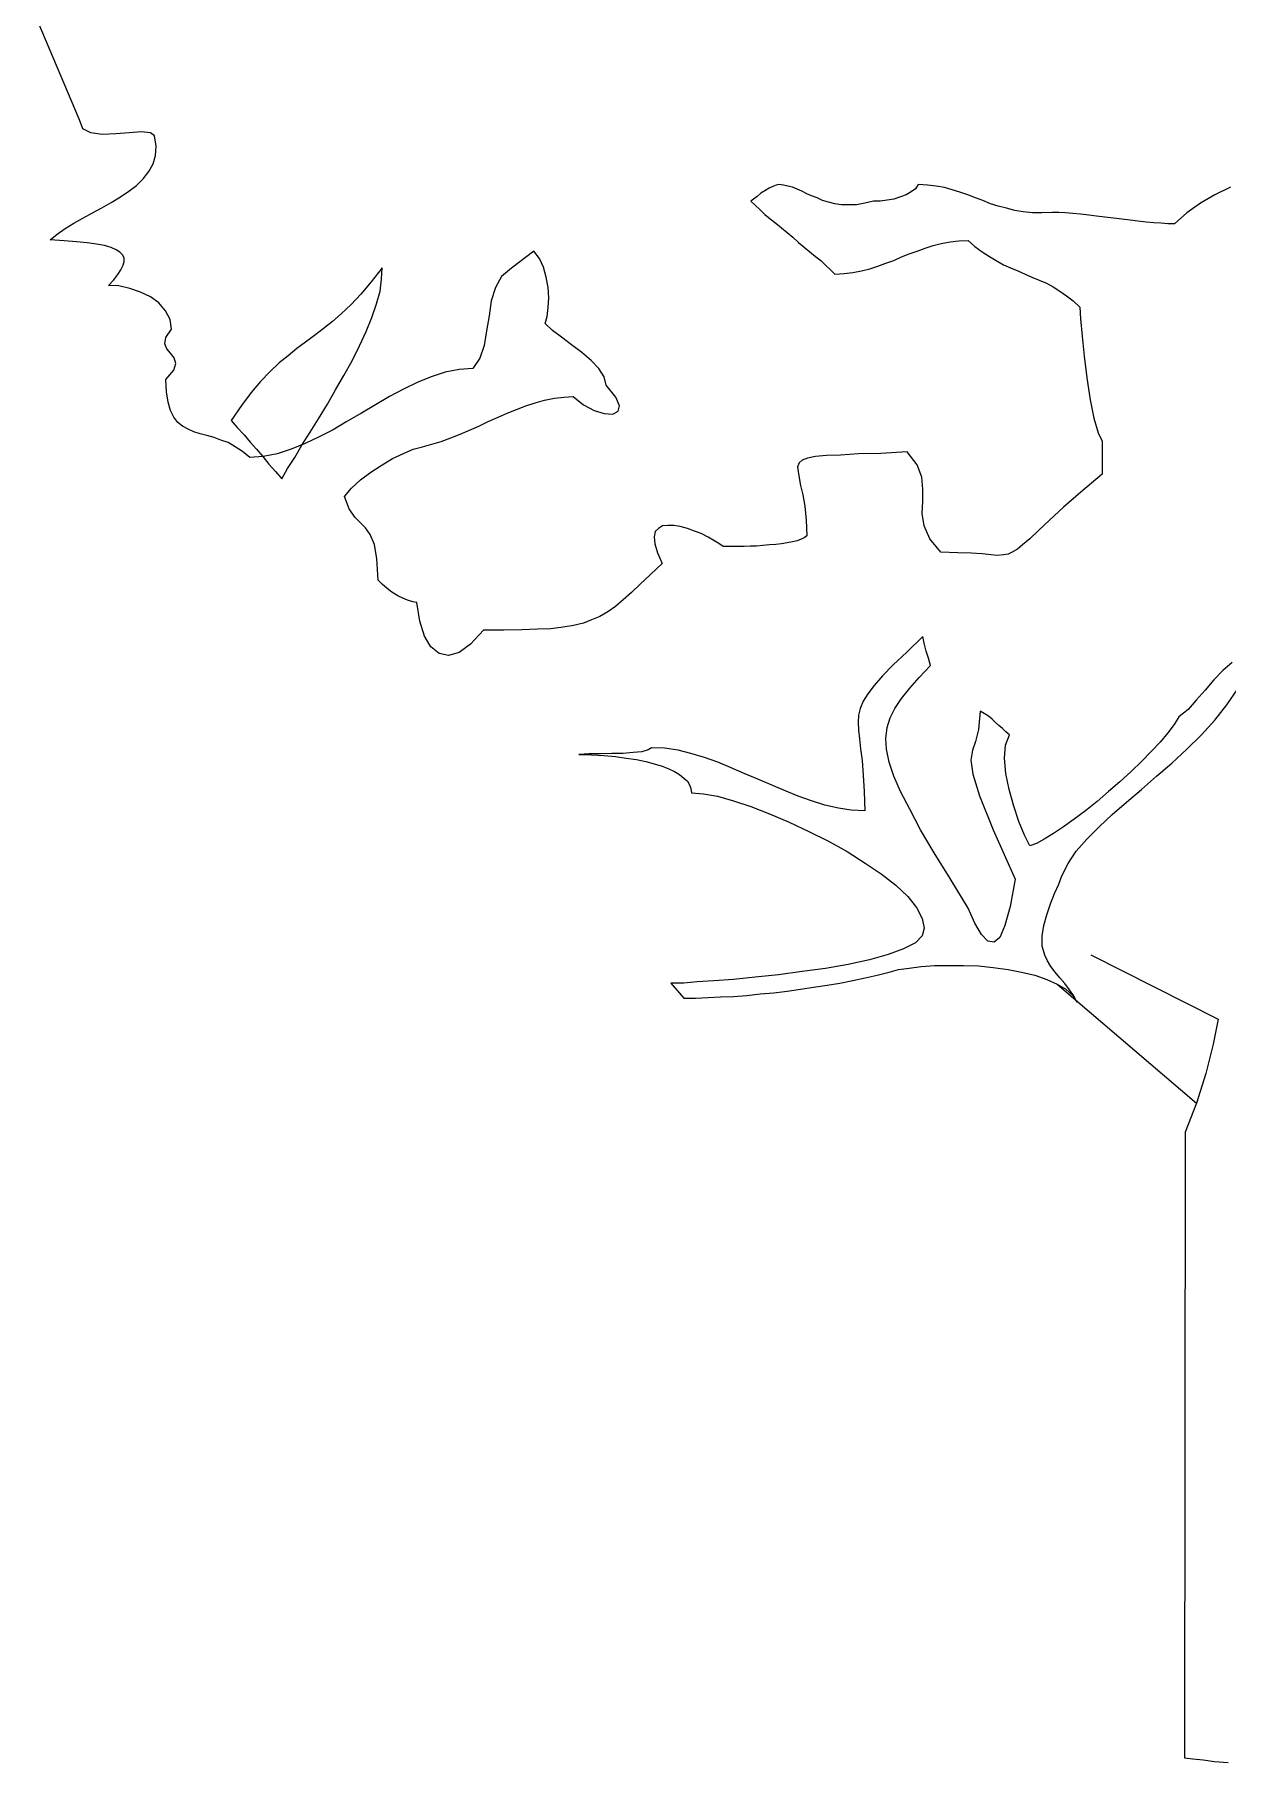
# Model space of a CAD drawing. Extents: x 201.4 to 213.3, y 187.7 to 202.1.
# Drawn here: x 201.53 to 207.39, y 187.82 to 196.31 of the extents above; entities that cross this region are included whole.
import ezdxf

# ---------------------------------------------------------------- set-up
doc = ezdxf.new("R2010")
doc.units = 0
doc.header["$MEASUREMENT"] = 0
doc.layers.get('0').update_dxf_attribs({"linetype": 'CONTINUOUS'})

msp = doc.modelspace()

# ---------------------------------------------------------------- linework, layer by layer
at = {"linetype": 'CONTINUOUS'}
for p, q in [((201.7509, 195.8869), (201.5299, 196.4103)), ((201.7662, 195.8437), (201.7509, 195.8869)), ((201.8068, 195.8233), (201.7662, 195.8437)), ((201.8627, 195.8157), (201.8068, 195.8233)), ((201.9288, 195.8183), (201.8627, 195.8157)), ((201.9949, 195.8233), (201.9288, 195.8183)), ((202.0559, 195.8284), (201.9949, 195.8233)), ((202.0991, 195.8233), (202.0559, 195.8284)), ((202.1194, 195.8081), (202.0991, 195.8233)), ((202.127, 195.7573), (202.1194, 195.8081)), ((202.1118, 195.6709), (202.1245, 195.7115)), ((202.1245, 195.7115), (202.127, 195.7573)), ((202.0635, 195.5972), (202.0914, 195.6328)), ((202.0914, 195.6328), (202.1118, 195.6709)), ((201.9517, 195.5083), (201.9923, 195.5362)), ((201.9923, 195.5362), (202.0305, 195.5642)), ((202.0305, 195.5642), (202.0635, 195.5972)), ((205.0974, 195.526), (205.0797, 195.5108)), ((205.1178, 195.5387), (205.0974, 195.526)), ((205.1381, 195.5514), (205.1178, 195.5387)), ((205.1559, 195.5591), (205.1381, 195.5514)), ((205.1737, 195.5667), (205.1559, 195.5591)), ((205.1864, 195.5692), (205.1737, 195.5667)), ((205.2092, 195.5667), (205.1864, 195.5692)), ((205.2296, 195.5616), (205.2092, 195.5667)), ((205.2524, 195.5565), (205.2296, 195.5616)), ((205.2753, 195.5464), (205.2524, 195.5565)), ((205.2982, 195.5362), (205.2753, 195.5464)), ((205.3236, 195.5235), (205.2982, 195.5362)), ((205.3465, 195.5133), (205.3236, 195.5235)), ((205.8115, 195.5184), (205.7835, 195.5083)), ((205.8369, 195.5337), (205.8115, 195.5184)), ((205.8572, 195.5489), (205.8369, 195.5337)), ((205.8699, 195.5692), (205.8572, 195.5489)), ((205.9156, 195.5667), (205.8699, 195.5692)), ((205.9588, 195.5616), (205.9156, 195.5667)), ((205.9995, 195.554), (205.9588, 195.5616)), ((206.0376, 195.5438), (205.9995, 195.554)), ((206.0757, 195.5311), (206.0376, 195.5438)), ((206.1138, 195.5184), (206.0757, 195.5311)), ((206.152, 195.5032), (206.1138, 195.5184)), ((207.3283, 195.5184), (207.2572, 195.4778)), ((207.4046, 195.5565), (207.3283, 195.5184)), ((201.8145, 195.4295), (201.8602, 195.4549)), ((201.8602, 195.4549), (201.9059, 195.4803)), ((201.9059, 195.4803), (201.9517, 195.5083)), ((205.0619, 195.4981), (205.0492, 195.4879)), ((205.0492, 195.4879), (205.0695, 195.4676)), ((205.0797, 195.5108), (205.0619, 195.4981)), ((205.0695, 195.4676), (205.0949, 195.4447)), ((205.0949, 195.4447), (205.1178, 195.4219)), ((205.3744, 195.5032), (205.3465, 195.5133)), ((205.3998, 195.4905), (205.3744, 195.5032)), ((205.4303, 195.4828), (205.3998, 195.4905)), ((205.4608, 195.4752), (205.4303, 195.4828)), ((205.4938, 195.4701), (205.4608, 195.4752)), ((205.5294, 195.4701), (205.4938, 195.4701)), ((205.5675, 195.4701), (205.5294, 195.4701)), ((205.6082, 195.4778), (205.5675, 195.4701)), ((205.6514, 195.4879), (205.6082, 195.4778)), ((205.6844, 195.4879), (205.6514, 195.4879)), ((205.7174, 195.493), (205.6844, 195.4879)), ((205.7505, 195.4981), (205.7174, 195.493)), ((205.7835, 195.5083), (205.7505, 195.4981)), ((206.1875, 195.4905), (206.152, 195.5032)), ((206.2256, 195.4752), (206.1875, 195.4905)), ((206.2638, 195.4625), (206.2256, 195.4752)), ((206.3044, 195.4523), (206.2638, 195.4625)), ((206.3451, 195.4422), (206.3044, 195.4523)), ((206.3857, 195.4346), (206.3451, 195.4422)), ((206.4315, 195.4295), (206.3857, 195.4346)), ((206.528, 195.432), (206.4772, 195.4295)), ((206.5611, 195.432), (206.528, 195.432)), ((206.5941, 195.4295), (206.5611, 195.432)), ((207.2572, 195.4778), (207.1911, 195.4295)), ((201.6417, 195.3253), (201.6798, 195.3533)), ((201.6798, 195.3533), (201.723, 195.3787)), ((201.723, 195.3787), (201.7662, 195.4041)), ((201.7662, 195.4041), (201.8145, 195.4295)), ((205.1178, 195.4219), (205.1432, 195.4015)), ((205.1432, 195.4015), (205.1711, 195.3787)), ((205.1711, 195.3787), (205.1991, 195.3558)), ((205.1991, 195.3558), (205.227, 195.3329)), ((206.4772, 195.4295), (206.4315, 195.4295)), ((206.6297, 195.4269), (206.5941, 195.4295)), ((206.6678, 195.4244), (206.6297, 195.4269)), ((206.7084, 195.4193), (206.6678, 195.4244)), ((206.7465, 195.4142), (206.7084, 195.4193)), ((206.7872, 195.4092), (206.7465, 195.4142)), ((206.8304, 195.4041), (206.7872, 195.4092)), ((206.8711, 195.399), (206.8304, 195.4041)), ((206.9117, 195.3939), (206.8711, 195.399)), ((206.9498, 195.3888), (206.9117, 195.3939)), ((206.9905, 195.3837), (206.9498, 195.3888)), ((207.0286, 195.3812), (206.9905, 195.3837)), ((207.0642, 195.3787), (207.0286, 195.3812)), ((207.0972, 195.3761), (207.0642, 195.3787)), ((207.1301, 195.3761), (207.0972, 195.3761)), ((207.1911, 195.4295), (207.1301, 195.3761)), ((201.6061, 195.2973), (201.6417, 195.3253)), ((201.6747, 195.2923), (201.6061, 195.2973)), ((201.7357, 195.2872), (201.6747, 195.2923)), ((201.7891, 195.2821), (201.7357, 195.2872)), ((201.8348, 195.277), (201.7891, 195.2821)), ((201.8729, 195.2694), (201.8348, 195.277)), ((201.9059, 195.2592), (201.8729, 195.2694)), ((205.227, 195.3329), (205.255, 195.3101)), ((205.255, 195.3101), (205.2829, 195.2846)), ((205.2829, 195.2846), (205.3109, 195.2618)), ((205.3109, 195.2618), (205.3388, 195.2389)), ((205.9055, 195.2567), (205.9436, 195.2694)), ((205.9436, 195.2694), (205.9842, 195.2796)), ((205.9842, 195.2796), (206.0274, 195.2872)), ((206.0274, 195.2872), (206.0706, 195.2923)), ((206.0706, 195.2923), (206.1164, 195.2948)), ((206.1164, 195.2948), (206.1494, 195.2643)), ((206.1494, 195.2643), (206.185, 195.2389)), ((201.9314, 195.2491), (201.9059, 195.2592)), ((201.9491, 195.2364), (201.9314, 195.2491)), ((201.9618, 195.2237), (201.9491, 195.2364)), ((201.9695, 195.2084), (201.9618, 195.2237)), ((201.9644, 195.1728), (201.9695, 195.1906)), ((201.9695, 195.1906), (201.9695, 195.2084)), ((203.9819, 195.2414), (203.8727, 195.1576)), ((204.0099, 195.2059), (203.9819, 195.2414)), ((204.0302, 195.1627), (204.0099, 195.2059)), ((205.3388, 195.2389), (205.3668, 195.216)), ((205.3668, 195.216), (205.3922, 195.1957)), ((205.3922, 195.1957), (205.4151, 195.1728)), ((205.6717, 195.1678), (205.7124, 195.183)), ((205.7124, 195.183), (205.7505, 195.1957)), ((205.7505, 195.1957), (205.7886, 195.2135)), ((205.7886, 195.2135), (205.8267, 195.2287)), ((205.8267, 195.2287), (205.8648, 195.2414)), ((205.8648, 195.2414), (205.9055, 195.2567)), ((206.185, 195.2389), (206.2206, 195.216)), ((206.2206, 195.216), (206.2536, 195.1957)), ((206.2536, 195.1957), (206.2892, 195.1754)), ((201.8932, 195.0737), (201.9186, 195.1017)), ((201.9186, 195.1017), (201.939, 195.1271)), ((201.939, 195.1271), (201.9542, 195.15)), ((201.9542, 195.15), (201.9644, 195.1728)), ((203.1841, 195.0915), (203.1332, 195.0305)), ((203.2374, 195.1601), (203.1841, 195.0915)), ((203.2273, 195.0458), (203.2349, 195.1042)), ((203.2349, 195.1042), (203.2374, 195.1601)), ((203.8244, 195.1169), (203.7939, 195.0636)), ((203.8727, 195.1576), (203.8244, 195.1169)), ((204.0429, 195.1144), (204.0302, 195.1627)), ((204.0531, 195.0636), (204.0429, 195.1144)), ((205.4151, 195.1728), (205.4405, 195.15)), ((205.4405, 195.15), (205.4608, 195.1296)), ((205.4608, 195.1296), (205.5065, 195.1322)), ((205.5065, 195.1322), (205.5497, 195.1373)), ((205.5497, 195.1373), (205.5929, 195.1449)), ((205.5929, 195.1449), (205.6336, 195.1551)), ((205.6336, 195.1551), (205.6717, 195.1678)), ((206.2892, 195.1754), (206.3247, 195.1601)), ((206.3247, 195.1601), (206.3603, 195.1449)), ((206.3603, 195.1449), (206.3959, 195.1296)), ((206.3959, 195.1296), (206.4289, 195.1144)), ((206.4289, 195.1144), (206.4645, 195.0992)), ((206.4645, 195.0992), (206.5001, 195.0839)), ((201.9441, 195.0712), (201.8932, 195.0737)), ((201.9974, 195.0585), (201.9441, 195.0712)), ((202.0508, 195.0407), (201.9974, 195.0585)), ((202.0991, 195.0178), (202.0508, 195.0407)), ((202.1397, 194.9873), (202.0991, 195.0178)), ((203.1332, 195.0305), (203.085, 194.9797)), ((203.2095, 194.9823), (203.2273, 195.0458)), ((203.7939, 195.0636), (203.7736, 194.9975)), ((204.0556, 195.0128), (204.0531, 195.0636)), ((204.0531, 194.9645), (204.0556, 195.0128)), ((206.5001, 195.0839), (206.5331, 195.0661)), ((206.5331, 195.0661), (206.5661, 195.0458)), ((206.5661, 195.0458), (206.5992, 195.0229)), ((206.5992, 195.0229), (206.6322, 194.9975)), ((202.1727, 194.9492), (202.1397, 194.9873)), ((202.1956, 194.906), (202.1727, 194.9492)), ((203.0367, 194.934), (202.9935, 194.8959)), ((203.085, 194.9797), (203.0367, 194.934)), ((203.1866, 194.9162), (203.2095, 194.9823)), ((203.7634, 194.9238), (203.7507, 194.8501)), ((203.7736, 194.9975), (203.7634, 194.9238)), ((204.048, 194.9213), (204.0531, 194.9645)), ((206.6322, 194.9975), (206.6652, 194.967)), ((206.6652, 194.967), (206.6678, 194.9086)), ((202.1753, 194.8171), (202.2032, 194.8578)), ((202.2032, 194.8578), (202.1956, 194.906)), ((202.9478, 194.8603), (202.9046, 194.8273)), ((202.9935, 194.8959), (202.9478, 194.8603)), ((203.1256, 194.7764), (203.1587, 194.8476)), ((203.1587, 194.8476), (203.1866, 194.9162)), ((203.7507, 194.8501), (203.738, 194.779)), ((204.0378, 194.8857), (204.048, 194.9213)), ((204.0734, 194.8527), (204.0378, 194.8857)), ((204.1192, 194.8196), (204.0734, 194.8527)), ((206.6678, 194.9086), (206.6754, 194.8247)), ((202.1702, 194.7866), (202.1753, 194.8171)), ((202.1804, 194.7612), (202.1702, 194.7866)), ((202.1982, 194.7409), (202.1804, 194.7612)), ((202.8182, 194.7637), (202.775, 194.7282)), ((202.8614, 194.7942), (202.8182, 194.7637)), ((202.9046, 194.8273), (202.8614, 194.7942)), ((203.09, 194.7028), (203.1256, 194.7764)), ((203.738, 194.779), (203.7177, 194.7155)), ((204.1674, 194.7815), (204.1192, 194.8196)), ((204.2183, 194.7434), (204.1674, 194.7815)), ((206.6754, 194.8247), (206.6856, 194.7256)), ((202.2159, 194.718), (202.1982, 194.7409)), ((202.2134, 194.657), (202.2236, 194.69)), ((202.2236, 194.69), (202.2159, 194.718)), ((202.7318, 194.6926), (202.686, 194.6494)), ((202.775, 194.7282), (202.7318, 194.6926)), ((203.0494, 194.6316), (203.09, 194.7028)), ((203.7177, 194.7155), (203.6821, 194.6646)), ((204.264, 194.7053), (204.2183, 194.7434)), ((204.3021, 194.6646), (204.264, 194.7053)), ((206.6856, 194.7256), (206.6983, 194.6189)), ((202.1753, 194.6113), (202.2134, 194.657)), ((202.1778, 194.5503), (202.1753, 194.6113)), ((202.6403, 194.6011), (202.5946, 194.5478)), ((202.686, 194.6494), (202.6403, 194.6011)), ((203.0087, 194.5605), (203.0494, 194.6316)), ((203.4102, 194.596), (203.3416, 194.563)), ((203.4788, 194.624), (203.4102, 194.596)), ((203.5474, 194.6469), (203.4788, 194.624)), ((203.616, 194.6596), (203.5474, 194.6469)), ((203.6821, 194.6646), (203.616, 194.6596)), ((204.3275, 194.624), (204.3021, 194.6646)), ((204.3377, 194.5833), (204.3275, 194.624)), ((204.386, 194.5249), (204.3377, 194.5833)), ((206.6983, 194.6189), (206.7161, 194.5122)), ((202.1855, 194.4995), (202.1778, 194.5503)), ((202.1982, 194.4588), (202.1855, 194.4995)), ((202.5946, 194.5478), (202.5463, 194.4842)), ((202.9681, 194.4893), (203.0087, 194.5605)), ((203.273, 194.5274), (203.2044, 194.4868)), ((203.3416, 194.563), (203.273, 194.5274)), ((203.9438, 194.4817), (203.9896, 194.4969)), ((203.9896, 194.4969), (204.0353, 194.5096)), ((204.0353, 194.5096), (204.0836, 194.5198)), ((204.0836, 194.5198), (204.1293, 194.5249)), ((204.1293, 194.5249), (204.1751, 194.5274)), ((204.1751, 194.5274), (204.2259, 194.4868)), ((204.4037, 194.4817), (204.386, 194.5249)), ((206.7161, 194.5122), (206.7338, 194.4207)), ((202.2134, 194.4258), (202.1982, 194.4588)), ((202.2337, 194.4004), (202.2134, 194.4258)), ((202.5463, 194.4842), (202.4955, 194.4105)), ((202.8842, 194.3521), (202.9249, 194.4182)), ((202.9249, 194.4182), (202.9681, 194.4893)), ((203.1358, 194.4461), (203.0646, 194.4055)), ((203.2044, 194.4868), (203.1358, 194.4461)), ((203.7583, 194.4055), (203.8066, 194.4258)), ((203.8066, 194.4258), (203.8523, 194.4461)), ((203.8523, 194.4461), (203.8981, 194.4639)), ((203.8981, 194.4639), (203.9438, 194.4817)), ((204.2259, 194.4868), (204.2792, 194.4588)), ((204.2792, 194.4588), (204.3275, 194.4436)), ((204.3275, 194.4436), (204.3707, 194.441)), ((204.3707, 194.441), (204.3961, 194.4563)), ((204.3961, 194.4563), (204.4037, 194.4817)), ((206.7338, 194.4207), (206.7542, 194.3496)), ((202.2566, 194.3826), (202.2337, 194.4004)), ((202.2846, 194.3673), (202.2566, 194.3826)), ((202.3125, 194.3546), (202.2846, 194.3673)), ((202.343, 194.3445), (202.3125, 194.3546)), ((202.376, 194.3369), (202.343, 194.3445)), ((202.4116, 194.3267), (202.376, 194.3369)), ((202.4955, 194.4105), (202.5259, 194.375)), ((202.5259, 194.375), (202.559, 194.3394)), ((202.559, 194.3394), (202.5895, 194.3038)), ((202.8436, 194.2886), (202.8842, 194.3521)), ((202.9274, 194.3292), (202.8588, 194.2962)), ((202.996, 194.3648), (202.9274, 194.3292)), ((203.0646, 194.4055), (202.996, 194.3648)), ((203.5754, 194.3241), (203.6211, 194.3419)), ((203.6211, 194.3419), (203.6669, 194.3623)), ((203.6669, 194.3623), (203.7126, 194.3826)), ((203.7126, 194.3826), (203.7583, 194.4055)), ((206.7542, 194.3496), (206.7745, 194.3089)), ((202.4446, 194.314), (202.4116, 194.3267)), ((202.4802, 194.3013), (202.4446, 194.314)), ((202.5158, 194.2809), (202.4802, 194.3013)), ((202.5514, 194.2581), (202.5158, 194.2809)), ((202.5869, 194.2276), (202.5514, 194.2581)), ((202.5895, 194.3038), (202.62, 194.2682)), ((202.62, 194.2682), (202.6505, 194.2327)), ((202.7216, 194.2454), (202.653, 194.2327)), ((202.7902, 194.2682), (202.7216, 194.2454)), ((202.8588, 194.2962), (202.7902, 194.2682)), ((202.808, 194.2276), (202.8436, 194.2886)), ((203.2882, 194.2225), (203.3416, 194.2479)), ((203.3416, 194.2479), (203.3899, 194.2682)), ((203.3899, 194.2682), (203.4356, 194.2809)), ((203.4356, 194.2809), (203.4814, 194.2937)), ((203.4814, 194.2937), (203.5271, 194.3064)), ((203.5271, 194.3064), (203.5754, 194.3241)), ((205.5777, 194.2454), (205.4888, 194.2403)), ((205.6869, 194.2479), (205.5777, 194.2454)), ((205.8165, 194.2555), (205.6869, 194.2479)), ((205.8648, 194.192), (205.8165, 194.2555)), ((206.7745, 194.3089), (206.7745, 194.1463)), ((202.653, 194.2327), (202.5869, 194.2276)), ((202.6505, 194.2327), (202.6809, 194.1946)), ((202.6809, 194.1946), (202.714, 194.159)), ((202.714, 194.159), (202.7445, 194.1234)), ((202.7445, 194.1234), (202.7724, 194.1742)), ((202.7724, 194.1742), (202.808, 194.2276)), ((203.1815, 194.1564), (203.2323, 194.1895)), ((203.2323, 194.1895), (203.2882, 194.2225)), ((205.2855, 194.2022), (205.2778, 194.1818)), ((205.2778, 194.1818), (205.2804, 194.159)), ((205.2804, 194.159), (205.2855, 194.1285)), ((205.3007, 194.2149), (205.2855, 194.2022)), ((205.3261, 194.225), (205.3007, 194.2149)), ((205.3668, 194.2327), (205.3261, 194.225)), ((205.4201, 194.2378), (205.3668, 194.2327)), ((205.4888, 194.2403), (205.4201, 194.2378)), ((205.8877, 194.131), (205.8648, 194.192)), ((203.0519, 194.037), (203.0875, 194.0777)), ((203.0875, 194.0777), (203.1307, 194.1183)), ((203.1307, 194.1183), (203.1815, 194.1564)), ((205.2855, 194.1285), (205.2931, 194.0904)), ((205.2931, 194.0904), (205.3033, 194.0446)), ((205.8928, 194.0726), (205.8877, 194.131)), ((205.8928, 194.0141), (205.8928, 194.0726)), ((206.7745, 194.1463), (206.6703, 194.0573)), ((203.0748, 193.976), (203.0519, 194.037)), ((205.3033, 194.0446), (205.3134, 193.9887)), ((205.3134, 193.9887), (205.321, 193.9201)), ((205.8902, 193.9532), (205.8928, 194.0141)), ((206.6703, 194.0573), (206.5839, 193.9837)), ((203.1028, 193.9354), (203.0748, 193.976)), ((203.1307, 193.9074), (203.1028, 193.9354)), ((203.1561, 193.882), (203.1307, 193.9074)), ((205.321, 193.9201), (205.3236, 193.8439)), ((205.9004, 193.8922), (205.8902, 193.9532)), ((206.5153, 193.9201), (206.462, 193.8693)), ((206.5839, 193.9837), (206.5153, 193.9201)), ((203.179, 193.849), (203.1561, 193.882)), ((203.1993, 193.8007), (203.179, 193.849)), ((204.5791, 193.8642), (204.574, 193.8388)), ((204.574, 193.8388), (204.5765, 193.8032)), ((204.5943, 193.8795), (204.5791, 193.8642)), ((204.6146, 193.8922), (204.5943, 193.8795)), ((204.6401, 193.8947), (204.6146, 193.8922)), ((204.6705, 193.8947), (204.6401, 193.8947)), ((204.701, 193.8896), (204.6705, 193.8947)), ((204.7366, 193.8795), (204.701, 193.8896)), ((204.7722, 193.8668), (204.7366, 193.8795)), ((204.8052, 193.8541), (204.7722, 193.8668)), ((204.8383, 193.8363), (204.8052, 193.8541)), ((204.8662, 193.821), (204.8383, 193.8363)), ((204.8916, 193.8058), (204.8662, 193.821)), ((205.2753, 193.8185), (205.2524, 193.8134)), ((205.2956, 193.8261), (205.2753, 193.8185)), ((205.3109, 193.8337), (205.2956, 193.8261)), ((205.3236, 193.8439), (205.3109, 193.8337)), ((205.9283, 193.8287), (205.9004, 193.8922)), ((205.9817, 193.7626), (205.9283, 193.8287)), ((206.4188, 193.8287), (206.3832, 193.7982)), ((206.462, 193.8693), (206.4188, 193.8287)), ((203.212, 193.7296), (203.1993, 193.8007)), ((204.5765, 193.8032), (204.5892, 193.76)), ((204.5892, 193.76), (204.6121, 193.7067)), ((204.9119, 193.7905), (204.8916, 193.8058)), ((204.9348, 193.7905), (204.9119, 193.7905)), ((204.9602, 193.7905), (204.9348, 193.7905)), ((204.9856, 193.7905), (204.9602, 193.7905)), ((205.0161, 193.7905), (204.9856, 193.7905)), ((205.0466, 193.7931), (205.0161, 193.7905)), ((205.0771, 193.7931), (205.0466, 193.7931)), ((205.1076, 193.7956), (205.0771, 193.7931)), ((205.1406, 193.7982), (205.1076, 193.7956)), ((205.1711, 193.8007), (205.1406, 193.7982)), ((205.1991, 193.8032), (205.1711, 193.8007)), ((205.227, 193.8083), (205.1991, 193.8032)), ((205.2524, 193.8134), (205.227, 193.8083)), ((206.0656, 193.76), (205.9817, 193.7626)), ((206.1316, 193.7575), (206.0656, 193.76)), ((206.185, 193.755), (206.1316, 193.7575)), ((206.2282, 193.7499), (206.185, 193.755)), ((206.2612, 193.7473), (206.2282, 193.7499)), ((206.2892, 193.7499), (206.2612, 193.7473)), ((206.312, 193.7524), (206.2892, 193.7499)), ((206.3324, 193.7626), (206.312, 193.7524)), ((206.3578, 193.7778), (206.3324, 193.7626)), ((206.3832, 193.7982), (206.3578, 193.7778)), ((203.2171, 193.6254), (203.212, 193.7296)), ((204.5562, 193.6533), (204.5054, 193.605)), ((204.6121, 193.7067), (204.5562, 193.6533)), ((203.2374, 193.605), (203.2171, 193.6254)), ((203.2628, 193.5847), (203.2374, 193.605)), ((203.2857, 193.5669), (203.2628, 193.5847)), ((203.3137, 193.5491), (203.2857, 193.5669)), ((204.4622, 193.5644), (204.4215, 193.5288)), ((204.5054, 193.605), (204.4622, 193.5644)), ((203.3391, 193.5364), (203.3137, 193.5491)), ((203.3619, 193.5263), (203.3391, 193.5364)), ((203.3873, 193.5186), (203.3619, 193.5263)), ((203.4077, 193.5161), (203.3873, 193.5186)), ((203.4229, 193.4246), (203.4077, 193.5161)), ((204.3834, 193.4958), (204.3453, 193.4704)), ((204.4215, 193.5288), (204.3834, 193.4958)), ((203.4458, 193.3509), (203.4229, 193.4246)), ((204.1268, 193.3941), (204.0658, 193.3865)), ((204.1776, 193.4018), (204.1268, 193.3941)), ((204.2259, 193.4145), (204.1776, 193.4018)), ((204.2665, 193.4297), (204.2259, 193.4145)), ((204.3072, 193.4475), (204.2665, 193.4297)), ((204.3453, 193.4704), (204.3072, 193.4475)), ((203.4763, 193.2976), (203.4458, 193.3509)), ((203.6719, 193.3103), (203.616, 193.2696)), ((203.7355, 193.3789), (203.6719, 193.3103)), ((203.8346, 193.3789), (203.7355, 193.3789)), ((203.9235, 193.3814), (203.8346, 193.3789)), ((203.9997, 193.384), (203.9235, 193.3814)), ((204.0658, 193.3865), (203.9997, 193.384)), ((205.8928, 193.3484), (205.814, 193.2722)), ((205.9004, 193.3154), (205.8928, 193.3484)), ((205.9106, 193.2773), (205.9004, 193.3154)), ((203.5169, 193.2645), (203.4763, 193.2976)), ((203.5627, 193.2544), (203.5169, 193.2645)), ((203.616, 193.2696), (203.5627, 193.2544)), ((205.814, 193.2722), (205.7479, 193.2086)), ((205.9207, 193.2417), (205.9106, 193.2773)), ((205.9309, 193.2061), (205.9207, 193.2417)), ((205.6946, 193.1553), (205.6539, 193.107)), ((205.7479, 193.2086), (205.6946, 193.1553)), ((205.8292, 193.0943), (205.875, 193.1477)), ((205.875, 193.1477), (205.9309, 193.2061)), ((207.3665, 193.1807), (207.3233, 193.135)), ((207.4122, 193.2214), (207.3665, 193.1807)), ((205.6234, 193.0664), (205.6006, 193.0308)), ((205.6539, 193.107), (205.6234, 193.0664)), ((205.7886, 193.0435), (205.8292, 193.0943)), ((207.2801, 193.0841), (207.2369, 193.0359)), ((207.3233, 193.135), (207.2801, 193.0841)), ((207.3868, 193.013), (207.4401, 193.0918)), ((205.5853, 192.9952), (205.5777, 192.9622)), ((205.6006, 193.0308), (205.5853, 192.9952)), ((205.7327, 192.9495), (205.7556, 192.9952)), ((205.7556, 192.9952), (205.7886, 193.0435)), ((206.1748, 192.9825), (206.1672, 192.891)), ((206.1951, 192.9698), (206.1748, 192.9825)), ((206.2155, 192.9571), (206.1951, 192.9698)), ((207.1962, 192.9901), (207.1505, 192.9545)), ((207.2369, 193.0359), (207.1962, 192.9901)), ((207.3283, 192.9368), (207.3868, 193.013)), ((205.5777, 192.9622), (205.5751, 192.9266)), ((205.5751, 192.9266), (205.5777, 192.8885)), ((205.5777, 192.8885), (205.5828, 192.8453)), ((205.7124, 192.8478), (205.7174, 192.9012)), ((205.7174, 192.9012), (205.7327, 192.9495)), ((206.1672, 192.891), (206.152, 192.8326)), ((206.2333, 192.9418), (206.2155, 192.9571)), ((206.2511, 192.9266), (206.2333, 192.9418)), ((206.2663, 192.9113), (206.2511, 192.9266)), ((206.2841, 192.8961), (206.2663, 192.9113)), ((206.3019, 192.8809), (206.2841, 192.8961)), ((207.1276, 192.9164), (207.0972, 192.8758)), ((207.1505, 192.9545), (207.1276, 192.9164)), ((207.2623, 192.8656), (207.3283, 192.9368)), ((204.5613, 192.8022), (204.5435, 192.792)), ((204.6248, 192.7996), (204.5613, 192.8022)), ((204.6909, 192.7895), (204.6248, 192.7996)), ((205.5828, 192.8453), (205.5879, 192.7971)), ((205.7149, 192.7946), (205.7124, 192.8478)), ((206.152, 192.8326), (206.1367, 192.7895)), ((206.2942, 192.7514), (206.2993, 192.8148)), ((206.2993, 192.8148), (206.3197, 192.8656)), ((206.3197, 192.8656), (206.3019, 192.8809)), ((207.0591, 192.83), (207.0159, 192.7844)), ((207.0972, 192.8758), (207.0591, 192.83)), ((207.1911, 192.7946), (207.2623, 192.8656)), ((204.2538, 192.7717), (204.203, 192.7692)), ((204.203, 192.7692), (204.2665, 192.7666)), ((204.3097, 192.7717), (204.2538, 192.7717)), ((204.2665, 192.7666), (204.3275, 192.7641)), ((204.3656, 192.7742), (204.3097, 192.7717)), ((204.3275, 192.7641), (204.3834, 192.759)), ((204.4215, 192.7742), (204.3656, 192.7742)), ((204.3834, 192.759), (204.4368, 192.7514)), ((204.4698, 192.7793), (204.4215, 192.7742)), ((204.4368, 192.7514), (204.4876, 192.7437)), ((204.513, 192.7819), (204.4698, 192.7793)), ((204.4876, 192.7437), (204.5333, 192.7336)), ((204.5435, 192.792), (204.513, 192.7819)), ((204.5333, 192.7336), (204.574, 192.7234)), ((204.574, 192.7234), (204.6121, 192.7107)), ((204.7544, 192.7742), (204.6909, 192.7895)), ((204.8205, 192.7539), (204.7544, 192.7742)), ((204.8865, 192.731), (204.8205, 192.7539)), ((204.9526, 192.7031), (204.8865, 192.731)), ((205.5879, 192.7971), (205.5955, 192.7387)), ((205.5955, 192.7387), (205.6006, 192.6675)), ((205.7276, 192.731), (205.7149, 192.7946)), ((205.7505, 192.6624), (205.7276, 192.731)), ((206.1367, 192.7895), (206.1291, 192.7412)), ((206.1291, 192.7412), (206.1392, 192.6726)), ((206.3019, 192.6751), (206.2942, 192.7514)), ((206.9676, 192.7336), (206.9168, 192.6853)), ((207.0159, 192.7844), (206.9676, 192.7336)), ((207.0413, 192.6624), (207.1174, 192.726)), ((207.1174, 192.726), (207.1911, 192.7946)), ((204.6121, 192.7107), (204.6451, 192.698)), ((204.6451, 192.698), (204.6731, 192.6853)), ((204.6731, 192.6853), (204.6985, 192.6701)), ((204.6985, 192.6701), (204.7188, 192.6523)), ((204.7188, 192.6523), (204.7366, 192.637)), ((204.7366, 192.637), (204.7468, 192.6192)), ((205.0161, 192.6751), (204.9526, 192.7031)), ((205.0822, 192.6472), (205.0161, 192.6751)), ((205.1483, 192.6192), (205.0822, 192.6472)), ((205.6006, 192.6675), (205.6056, 192.5862)), ((205.7835, 192.5862), (205.7505, 192.6624)), ((206.1392, 192.6726), (206.1723, 192.5659)), ((206.3171, 192.5964), (206.3019, 192.6751)), ((206.8609, 192.6345), (206.805, 192.5862)), ((206.9168, 192.6853), (206.8609, 192.6345)), ((206.9676, 192.5964), (207.0413, 192.6624)), ((204.7468, 192.6192), (204.7544, 192.6014)), ((204.7544, 192.6014), (204.7569, 192.5811)), ((204.7569, 192.5811), (204.8154, 192.576)), ((204.8154, 192.576), (204.884, 192.5633)), ((204.884, 192.5633), (204.9628, 192.5405)), ((205.2143, 192.5913), (205.1483, 192.6192)), ((205.2804, 192.5633), (205.2143, 192.5913)), ((205.3465, 192.5405), (205.2804, 192.5633)), ((205.6056, 192.5862), (205.6082, 192.4922)), ((205.8292, 192.4998), (205.7835, 192.5862)), ((206.1723, 192.5659), (206.2383, 192.3982)), ((206.34, 192.5151), (206.3171, 192.5964)), ((206.805, 192.5862), (206.7491, 192.5379)), ((206.8939, 192.5354), (206.9676, 192.5964)), ((204.9628, 192.5405), (205.0492, 192.5125)), ((205.0492, 192.5125), (205.1406, 192.4769)), ((205.1406, 192.4769), (205.2372, 192.4363)), ((205.4125, 192.5201), (205.3465, 192.5405)), ((205.4786, 192.5049), (205.4125, 192.5201)), ((205.5421, 192.4947), (205.4786, 192.5049)), ((205.6082, 192.4922), (205.5421, 192.4947)), ((205.8826, 192.3982), (205.8292, 192.4998)), ((206.3654, 192.4388), (206.34, 192.5151)), ((206.6932, 192.4922), (206.6373, 192.4515)), ((206.7491, 192.5379), (206.6932, 192.4922)), ((206.7593, 192.4134), (206.8228, 192.4744)), ((206.8228, 192.4744), (206.8939, 192.5354)), ((205.2372, 192.4363), (205.3338, 192.3905)), ((205.3338, 192.3905), (205.4303, 192.3423)), ((205.9487, 192.2864), (205.8826, 192.3982)), ((206.2383, 192.3982), (206.3476, 192.1568)), ((206.3933, 192.3728), (206.3654, 192.4388)), ((206.5356, 192.3804), (206.4899, 192.3524)), ((206.5839, 192.4134), (206.5356, 192.3804)), ((206.6373, 192.4515), (206.5839, 192.4134)), ((206.6983, 192.3524), (206.7593, 192.4134)), ((205.4303, 192.3423), (205.5218, 192.2914)), ((205.5218, 192.2914), (205.6107, 192.2355)), ((206.4188, 192.3194), (206.3933, 192.3728)), ((206.4518, 192.3321), (206.4188, 192.3194)), ((206.4899, 192.3524), (206.4518, 192.3321)), ((206.6068, 192.233), (206.6474, 192.294)), ((206.6474, 192.294), (206.6983, 192.3524)), ((205.6107, 192.2355), (205.6895, 192.1822)), ((206.0274, 192.1593), (205.9487, 192.2864)), ((206.5763, 192.172), (206.6068, 192.233)), ((205.6895, 192.1822), (205.7606, 192.1263)), ((205.7606, 192.1263), (205.8191, 192.0704)), ((206.1164, 192.0145), (206.0274, 192.1593)), ((206.3476, 192.1568), (206.3222, 192.0221)), ((206.5407, 192.0856), (206.5611, 192.1314)), ((206.5611, 192.1314), (206.5763, 192.172)), ((205.8191, 192.0704), (205.8623, 192.017)), ((206.5204, 192.0348), (206.5407, 192.0856)), ((205.8623, 192.017), (205.8902, 191.9637)), ((205.8902, 191.9637), (205.9004, 191.9154)), ((206.1494, 191.9408), (206.1164, 192.0145)), ((206.3222, 192.0221), (206.2968, 191.9281)), ((206.4874, 191.9281), (206.5026, 191.9814)), ((206.5026, 191.9814), (206.5204, 192.0348)), ((205.8902, 191.8773), (205.8572, 191.8442)), ((205.9004, 191.9154), (205.8902, 191.8773)), ((206.1824, 191.8849), (206.1494, 191.9408)), ((206.2129, 191.8519), (206.1824, 191.8849)), ((206.2714, 191.8696), (206.2434, 191.8468)), ((206.2968, 191.9281), (206.2714, 191.8696)), ((206.4797, 191.8773), (206.4874, 191.9281)), ((206.4797, 191.8264), (206.4797, 191.8773)), ((205.7225, 191.7858), (205.631, 191.7604)), ((205.7988, 191.8137), (205.7225, 191.7858)), ((205.8572, 191.8442), (205.7988, 191.8137)), ((206.2434, 191.8468), (206.2129, 191.8519)), ((206.4924, 191.7832), (206.4797, 191.8264)), ((206.5052, 191.7553), (206.4924, 191.7832)), ((205.3007, 191.7019), (205.1838, 191.6867)), ((205.4151, 191.7172), (205.3007, 191.7019)), ((205.5269, 191.7375), (205.4151, 191.7172)), ((205.631, 191.7604), (205.5269, 191.7375)), ((205.6692, 191.6841), (205.7276, 191.6994)), ((205.7276, 191.6994), (205.7733, 191.7121)), ((205.7733, 191.7121), (205.8267, 191.7197)), ((205.8267, 191.7197), (205.8851, 191.7273)), ((205.8851, 191.7273), (205.9512, 191.7324)), ((205.9512, 191.7324), (206.0198, 191.7324)), ((206.0198, 191.7324), (206.0935, 191.7324)), ((206.0935, 191.7324), (206.1672, 191.7299)), ((206.1672, 191.7299), (206.2383, 191.7223)), ((206.2383, 191.7223), (206.312, 191.7121)), ((206.312, 191.7121), (206.3781, 191.6994)), ((206.3781, 191.6994), (206.4442, 191.6841)), ((206.5229, 191.7273), (206.5052, 191.7553)), ((206.5433, 191.6994), (206.5229, 191.7273)), ((206.5661, 191.6714), (206.5433, 191.6994)), ((204.6553, 191.646), (204.7188, 191.5723)), ((204.6756, 191.646), (204.6553, 191.646)), ((204.7188, 191.646), (204.6756, 191.646)), ((204.7849, 191.6511), (204.7188, 191.646)), ((204.8662, 191.6562), (204.7849, 191.6511)), ((204.9628, 191.6638), (204.8662, 191.6562)), ((205.0695, 191.674), (204.9628, 191.6638)), ((205.1838, 191.6867), (205.0695, 191.674)), ((205.227, 191.6054), (205.2931, 191.6155)), ((205.2931, 191.6155), (205.3566, 191.6257)), ((205.3566, 191.6257), (205.4227, 191.6359)), ((205.4227, 191.6359), (205.4862, 191.646)), ((205.4862, 191.646), (205.5497, 191.6587)), ((205.5497, 191.6587), (205.6107, 191.6714)), ((205.6107, 191.6714), (205.6692, 191.6841)), ((206.4442, 191.6841), (206.5026, 191.6638)), ((206.5026, 191.6638), (206.5534, 191.6409)), ((206.5534, 191.6409), (206.5966, 191.6155)), ((206.5915, 191.6435), (206.5661, 191.6714)), ((206.6144, 191.613), (206.5915, 191.6435)), ((206.5966, 191.6155), (206.6297, 191.585)), ((206.6347, 191.5825), (206.6144, 191.613)), ((204.7188, 191.5723), (204.7773, 191.5723)), ((204.7773, 191.5723), (204.8383, 191.5749)), ((204.8383, 191.5749), (204.8992, 191.5774)), ((204.8992, 191.5774), (204.9628, 191.58)), ((204.9628, 191.58), (205.0288, 191.585)), ((205.0288, 191.585), (205.0949, 191.5927)), ((205.0949, 191.5927), (205.161, 191.5978)), ((205.161, 191.5978), (205.227, 191.6054)), ((206.6297, 191.585), (206.65, 191.552)), ((206.65, 191.552), (206.6347, 191.5825)), ((207.3444, 191.4688), (207.319, 191.346)), ((207.319, 191.346), (207.2834, 191.2012)), ((207.2834, 191.2012), (207.2377, 191.0563)), ((207.2377, 191.0563), (207.1818, 190.914)), ((207.1818, 190.914), (207.1792, 187.8394)), ((207.1792, 187.8394), (207.2199, 187.8343)), ((207.2199, 187.8343), (207.2707, 187.8293)), ((207.2707, 187.8293), (207.3266, 187.8216)), ((207.3266, 187.8216), (207.3927, 187.8165))]:
    msp.add_line(p, q, dxfattribs=at)
for p, q in [((206.7195, 191.7847), (207.3444, 191.4688)), ((206.5534, 191.6409), (207.2377, 191.0563))]:
    msp.add_line(p, q)

doc.saveas('drawing.dxf')
